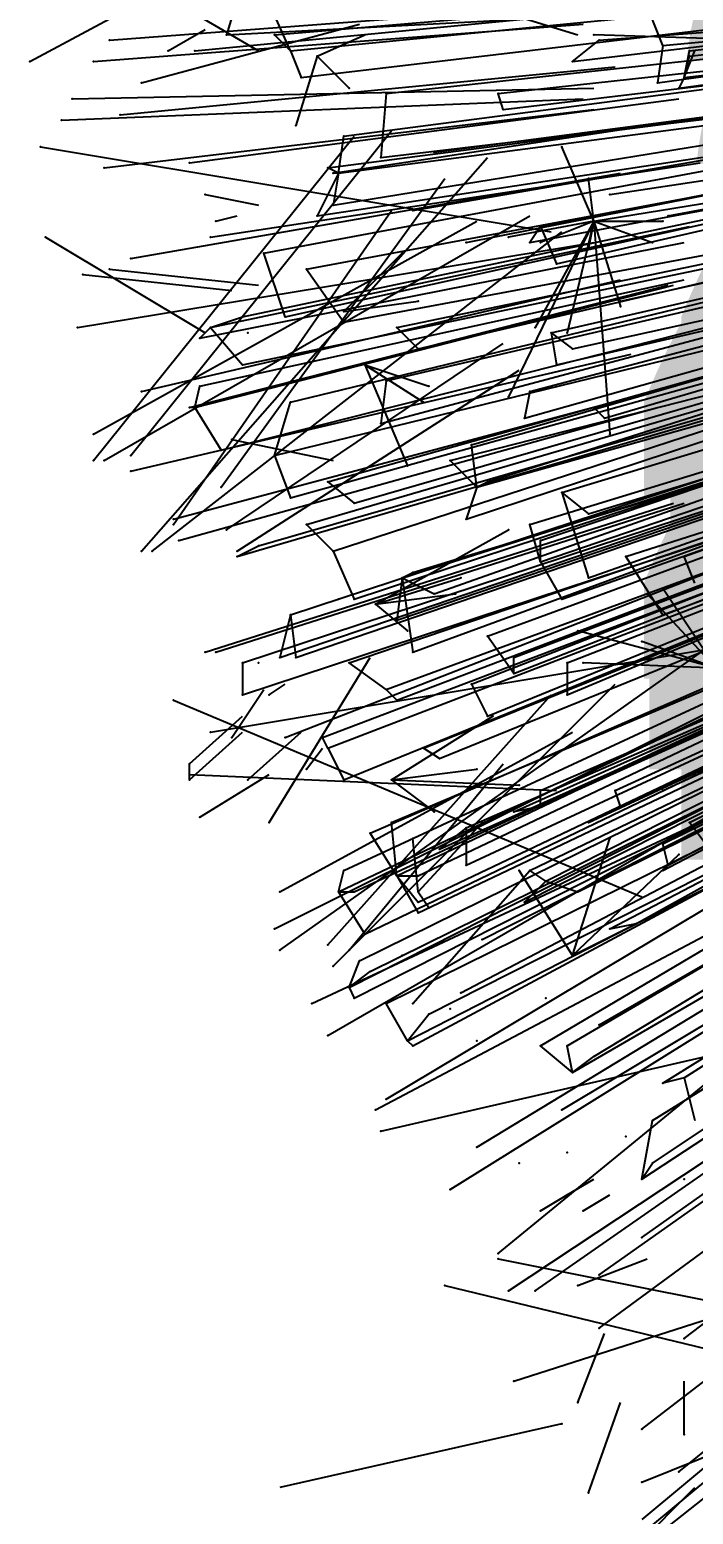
# Model space of a CAD drawing. Extents: x -0.53 to 0.68, y -0.6 to 0.11.
# Drawn here: x -0.496 to -0.3713, y -0.315 to -0.036 of the extents above; entities that cross this region are included whole.
import ezdxf

# ---------------------------------------------------------------- set-up
doc = ezdxf.new("R2010")
doc.units = 0
for name, color, linetype in [('Facilities', 3, 'CONTINUOUS'), ('Facilities_lines', 3, 'CONTINUOUS'), ('Normals', 1, 'CONTINUOUS'), ('Source_points', 5, 'CONTINUOUS'), ('Text', 3, 'CONTINUOUS')]:
    doc.layers.add(name, color=color, linetype=linetype)

msp = doc.modelspace()

# ---------------------------------------------------------------- linework, layer by layer
at = {"layer": 'Facilities', "color": 3}
for p in [(-0.481, -0.038, -1.207), (-0.377, -0.039, -0.947), (-0.47, -0.04, -1.25), (-0.465, -0.04, -1.166), (-0.447, -0.04, -1.123), (-0.442, -0.041, -1.25), (-0.496, -0.042, -1.245), (-0.484, -0.042, -1.216), (-0.394, -0.042, -0.99), (-0.475, -0.046, -1.25), (-0.373, -0.045, -0.94), (-0.488, -0.049, -1.227), (-0.429, -0.048, -1.08), (-0.49, -0.053, -1.232), (-0.479, -0.052, -1.204), (-0.407, -0.051, -1.025), (-0.494, -0.058, -1.243), (-0.466, -0.061, -1.174), (-0.42, -0.059, -1.061), (-0.482, -0.062, -1.214), (-0.438, -0.063, -1.107), (-0.463, -0.067, -1.25), (-0.387, -0.067, -0.982), (-0.461, -0.072, -1.25), (-0.424, -0.07, -1.074), (-0.39, -0.072, -0.991), (-0.39, -0.072, -1.25), (-0.376, -0.071, -0.958), (-0.493, -0.075, -1.246), (-0.462, -0.075, -1.171), (-0.4, -0.073, -1.016), (-0.414, -0.076, -1.052), (-0.477, -0.079, -1.208), (-0.486, -0.082, -1.25), (-0.481, -0.081, -1.25), (-0.444, -0.081, -1.129), (-0.437, -0.089, -1.25), (-0.385, -0.087, -0.986), (-0.487, -0.092, -1.239), (-0.462, -0.092, -1.178), (-0.448, -0.09, -1.143), (-0.427, -0.092, -1.091), (-0.455, -0.093, -1.25), (-0.398, -0.093, -1.021), (-0.433, -0.099, -1.25), (-0.429, -0.102, -1.103), (-0.475, -0.104, -1.216), (-0.402, -0.104, -1.037), (-0.465, -0.107, -1.193), (-0.388, -0.109, -1.006), (-0.484, -0.112, -1.242), (-0.458, -0.113, -1.25), (-0.484, -0.117, -1.25), (-0.482, -0.117, -1.241), (-0.477, -0.116, -1.25), (-0.45, -0.116, -1.162), (-0.477, -0.119, -1.229), (-0.46, -0.122, -1.25), (-0.44, -0.121, -1.14), (-0.412, -0.122, -1.074), (-0.396, -0.123, -1.037), (-0.469, -0.128, -1.214), (-0.469, -0.129, -1.25), (-0.459, -0.13, -1.25), (-0.468, -0.132, -1.215), (-0.475, -0.134, -1.233), (-0.473, -0.134, -1.229), (-0.457, -0.134, -1.25), (-0.457, -0.135, -1.191), (-0.439, -0.134, -1.146), (-0.4, -0.136, -1.057), (-0.426, -0.139, -1.122), (-0.438, -0.143, -1.25), (-0.431, -0.144, -1.25), (-0.447, -0.146, -1.175), (-0.377, -0.146, -1.01), (-0.463, -0.153, -1.219), (-0.461, -0.153, -1.214), (-0.456, -0.155, -1.205), (-0.453, -0.155, -1.25), (-0.395, -0.155, -1.06), (-0.413, -0.159, -1.105), (-0.405, -0.157, -1.086), (-0.451, -0.161, -1.25), (-0.429, -0.16, -1.145), (-0.469, -0.162, -1.25), (-0.462, -0.168, -1.229), (-0.458, -0.169, -1.25), (-0.448, -0.169, -1.197), (-0.44, -0.171, -1.18), (-0.444, -0.175, -1.25), (-0.419, -0.173, -1.133), (-0.466, -0.176, -1.245), (-0.466, -0.177, -1.25), (-0.455, -0.177, -1.25), (-0.428, -0.177, -1.25), (-0.377, -0.179, -1.043), (-0.464, -0.184, -1.246), (-0.4, -0.182, -1.099), (-0.385, -0.182, -1.064), (-0.451, -0.185, -1.25), (-0.414, -0.186, -1.135), (-0.427, -0.195, -1.173), (-0.376, -0.193, -1.055), (-0.449, -0.198, -1.25), (-0.438, -0.198, -1.202), (-0.423, -0.198, -1.25), (-0.399, -0.196, -1.11), (-0.45, -0.205, -1.236), (-0.387, -0.205, -1.095), (-0.449, -0.209, -1.237), (-0.44, -0.208, -1.25), (-0.436, -0.209, -1.25), (-0.411, -0.207, -1.15), (-0.439, -0.212, -1.25), (-0.426, -0.21, -1.25), (-0.394, -0.21, -1.25), (-0.436, -0.216, -1.217), (-0.415, -0.217, -1.17), (-0.443, -0.219, -1.236), (-0.424, -0.219, -1.25), (-0.417, -0.22, -1.25), (-0.399, -0.218, -1.25), (-0.389, -0.223, -1.121), (-0.44, -0.225, -1.236), (-0.425, -0.226, -1.204), (-0.412, -0.226, -1.25), (-0.394, -0.232, -1.143), (-0.373, -0.233, -1.1), (-0.429, -0.237, -1.224), (-0.431, -0.239, -1.233), (-0.396, -0.239, -1.156), (-0.43, -0.243, -1.25), (-0.384, -0.244, -1.25), (-0.412, -0.246, -1.199), (-0.395, -0.247, -1.25), (-0.404, -0.249, -1.25), (-0.381, -0.252, -1.142), (-0.373, -0.252, -1.25), (-0.417, -0.254, -1.22), (-0.395, -0.255, -1.25), (-0.4, -0.258, -1.25), (-0.392, -0.258, -1.25), (-0.381, -0.263, -1.159), (-0.408, -0.266, -1.218), (-0.408, -0.267, -1.25), (-0.389, -0.27, -1.185), (-0.418, -0.272, -1.246), (-0.406, -0.273, -1.222), (-0.401, -0.273, -1.213), (-0.393, -0.272, -1.25), (-0.389, -0.28, -1.199), (-0.373, -0.282, -1.168), (-0.405, -0.29, -1.245), (-0.393, -0.294, -1.25), (-0.396, -0.298, -1.25), (-0.381, -0.299, -1.211), (-0.373, -0.3, -1.25), (-0.381, -0.309, -1.227), (-0.374, -0.307, -1.21), (-0.391, -0.311, -1.249)]:
    msp.add_point(p, dxfattribs=at)
at = {"layer": 'Facilities_lines', "color": 3}
for p, q in [((-0.456, -0.027, -1.143), (-0.459, -0.037, -1.151)), ((-0.377, -0.039, -0.947), (-0.381, -0.029, -0.954)), ((-0.447, -0.04, -1.123), (-0.451, -0.031, -1.13)), ((-0.447, -0.04, -1.123), (-0.45, -0.037, -1.128)), ((-0.442, -0.041, -1.25), (-0.433, -0.037, -1.25)), ((-0.394, -0.042, -0.99), (-0.389, -0.038, -0.978)), ((-0.358, -0.038, -1.25), (-0.39, -0.037, -1.25)), ((-0.377, -0.039, -0.947), (-0.378, -0.046, -0.953)), ((-0.447, -0.04, -1.123), (-0.445, -0.045, -1.118)), ((-0.442, -0.041, -1.25), (-0.446, -0.054, -1.25)), ((-0.442, -0.041, -1.25), (-0.436, -0.047, -1.25)), ((-0.373, -0.045, -0.94), (-0.372, -0.04, -0.936)), ((-0.373, -0.045, -0.94), (-0.371, -0.04, -0.932)), ((-0.373, -0.045, -0.94), (-0.372, -0.041, -0.937)), ((-0.373, -0.045, -0.94), (-0.374, -0.047, -0.943)), ((-0.429, -0.048, -1.08), (-0.43, -0.06, -1.085)), ((-0.407, -0.051, -1.025), (-0.408, -0.048, -1.028)), ((-0.438, -0.063, -1.107), (-0.437, -0.056, -1.102)), ((-0.39, -0.072, -1.25), (-0.396, -0.058, -1.25)), ((-0.438, -0.063, -1.107), (-0.442, -0.071, -1.119)), ((-0.438, -0.063, -1.107), (-0.44, -0.062, -1.111)), ((-0.438, -0.063, -1.107), (-0.439, -0.063, -1.108)), ((-0.438, -0.063, -1.107), (-0.439, -0.069, -1.112)), ((-0.39, -0.072, -1.25), (-0.391, -0.064, -1.25)), ((-0.39, -0.072, -1.25), (-0.406, -0.075, -1.25)), ((-0.39, -0.072, -1.25), (-0.406, -0.105, -1.25)), ((-0.39, -0.072, -1.25), (-0.401, -0.092, -1.25)), ((-0.39, -0.072, -1.25), (-0.4, -0.076, -1.25)), ((-0.39, -0.072, -1.25), (-0.395, -0.093, -1.25)), ((-0.39, -0.072, -1.25), (-0.391, -0.077, -1.25)), ((-0.39, -0.072, -1.25), (-0.387, -0.112, -1.25)), ((-0.39, -0.072, -1.25), (-0.379, -0.076, -1.25)), ((-0.39, -0.072, -1.25), (-0.377, -0.072, -1.25)), ((-0.39, -0.072, -1.25), (-0.385, -0.088, -1.25)), ((-0.4, -0.073, -1.016), (-0.402, -0.076, -1.023)), ((-0.4, -0.073, -1.016), (-0.397, -0.08, -1.011)), ((-0.448, -0.09, -1.143), (-0.452, -0.078, -1.147)), ((-0.437, -0.089, -1.25), (-0.426, -0.078, -1.25)), ((-0.444, -0.081, -1.129), (-0.437, -0.091, -1.117)), ((-0.437, -0.089, -1.25), (-0.423, -0.087, -1.25)), ((-0.462, -0.092, -1.178), (-0.464, -0.094, -1.184)), ((-0.462, -0.092, -1.178), (-0.456, -0.09, -1.163)), ((-0.462, -0.092, -1.178), (-0.456, -0.099, -1.167)), ((-0.427, -0.092, -1.091), (-0.423, -0.096, -1.083)), ((-0.398, -0.093, -1.021), (-0.394, -0.096, -1.013)), ((-0.398, -0.093, -1.021), (-0.397, -0.099, -1.023)), ((-0.433, -0.099, -1.25), (-0.425, -0.118, -1.25)), ((-0.433, -0.099, -1.25), (-0.422, -0.106, -1.25)), ((-0.433, -0.099, -1.25), (-0.421, -0.103, -1.25)), ((-0.465, -0.107, -1.193), (-0.464, -0.103, -1.187)), ((-0.429, -0.102, -1.103), (-0.43, -0.11, -1.11)), ((-0.45, -0.116, -1.162), (-0.447, -0.106, -1.147)), ((-0.402, -0.104, -1.037), (-0.403, -0.109, -1.045)), ((-0.465, -0.107, -1.193), (-0.466, -0.107, -1.195)), ((-0.465, -0.107, -1.193), (-0.46, -0.115, -1.184)), ((-0.388, -0.109, -1.006), (-0.39, -0.107, -1.01)), ((-0.412, -0.122, -1.074), (-0.413, -0.114, -1.07)), ((-0.45, -0.116, -1.162), (-0.447, -0.124, -1.159)), ((-0.412, -0.122, -1.074), (-0.417, -0.117, -1.082)), ((-0.44, -0.121, -1.14), (-0.435, -0.125, -1.13)), ((-0.412, -0.122, -1.074), (-0.414, -0.128, -1.084)), ((-0.412, -0.122, -1.074), (-0.41, -0.121, -1.069)), ((-0.396, -0.123, -1.037), (-0.391, -0.127, -1.029)), ((-0.396, -0.123, -1.037), (-0.391, -0.139, -1.037)), ((-0.439, -0.134, -1.146), (-0.444, -0.129, -1.156)), ((-0.431, -0.144, -1.25), (-0.406, -0.13, -1.25)), ((-0.4, -0.136, -1.057), (-0.402, -0.129, -1.057)), ((-0.457, -0.135, -1.191), (-0.453, -0.133, -1.179)), ((-0.4, -0.136, -1.057), (-0.4, -0.132, -1.052)), ((-0.439, -0.134, -1.146), (-0.435, -0.143, -1.145)), ((-0.4, -0.136, -1.057), (-0.396, -0.143, -1.053)), ((-0.377, -0.146, -1.01), (-0.384, -0.135, -1.018)), ((-0.371, -0.14, -0.992), (-0.373, -0.135, -0.992)), ((-0.431, -0.144, -1.25), (-0.415, -0.139, -1.25)), ((-0.426, -0.139, -1.122), (-0.427, -0.147, -1.13)), ((-0.426, -0.139, -1.122), (-0.424, -0.138, -1.116)), ((-0.426, -0.139, -1.122), (-0.424, -0.153, -1.127)), ((-0.426, -0.139, -1.122), (-0.42, -0.142, -1.108)), ((-0.431, -0.144, -1.25), (-0.416, -0.142, -1.25)), ((-0.367, -0.156, -1.25), (-0.38, -0.142, -1.25)), ((-0.367, -0.156, -1.25), (-0.377, -0.141, -1.25)), ((-0.431, -0.144, -1.25), (-0.425, -0.149, -1.25)), ((-0.447, -0.146, -1.175), (-0.449, -0.154, -1.187)), ((-0.447, -0.146, -1.175), (-0.446, -0.154, -1.179)), ((-0.405, -0.157, -1.086), (-0.41, -0.15, -1.092)), ((-0.367, -0.156, -1.25), (-0.393, -0.149, -1.25)), ((-0.367, -0.156, -1.25), (-0.381, -0.151, -1.25)), ((-0.456, -0.155, -1.205), (-0.456, -0.161, -1.21)), ((-0.429, -0.16, -1.145), (-0.436, -0.155, -1.157)), ((-0.405, -0.157, -1.086), (-0.405, -0.154, -1.083)), ((-0.395, -0.155, -1.06), (-0.395, -0.161, -1.066)), ((-0.367, -0.156, -1.25), (-0.392, -0.155, -1.25)), ((-0.413, -0.159, -1.105), (-0.41, -0.165, -1.106)), ((-0.429, -0.16, -1.145), (-0.427, -0.162, -1.142)), ((-0.428, -0.177, -1.25), (-0.409, -0.165, -1.25)), ((-0.44, -0.171, -1.18), (-0.441, -0.169, -1.18)), ((-0.44, -0.171, -1.18), (-0.437, -0.177, -1.179)), ((-0.419, -0.173, -1.133), (-0.422, -0.171, -1.137)), ((-0.466, -0.177, -1.25), (-0.466, -0.174, -1.25)), ((-0.428, -0.177, -1.25), (-0.412, -0.175, -1.25)), ((-0.428, -0.177, -1.25), (-0.42, -0.183, -1.25)), ((-0.428, -0.177, -1.25), (-0.404, -0.178, -1.25)), ((-0.4, -0.182, -1.099), (-0.4, -0.179, -1.095)), ((-0.385, -0.182, -1.064), (-0.386, -0.179, -1.063)), ((-0.4, -0.182, -1.099), (-0.405, -0.183, -1.11)), ((-0.385, -0.182, -1.064), (-0.391, -0.185, -1.081)), ((-0.427, -0.195, -1.173), (-0.428, -0.185, -1.167)), ((-0.423, -0.198, -1.25), (-0.411, -0.185, -1.25)), ((-0.414, -0.186, -1.135), (-0.419, -0.19, -1.15)), ((-0.414, -0.186, -1.135), (-0.414, -0.193, -1.142)), ((-0.366, -0.193, -1.035), (-0.372, -0.185, -1.038)), ((-0.427, -0.195, -1.173), (-0.432, -0.187, -1.176)), ((-0.423, -0.198, -1.25), (-0.424, -0.188, -1.25)), ((-0.394, -0.21, -1.25), (-0.387, -0.188, -1.25)), ((-0.376, -0.193, -1.055), (-0.377, -0.189, -1.055)), ((-0.394, -0.21, -1.25), (-0.374, -0.191, -1.25)), ((-0.438, -0.198, -1.202), (-0.437, -0.194, -1.196)), ((-0.427, -0.195, -1.173), (-0.423, -0.195, -1.165)), ((-0.427, -0.195, -1.173), (-0.423, -0.2, -1.169)), ((-0.427, -0.195, -1.173), (-0.423, -0.202, -1.172)), ((-0.394, -0.21, -1.25), (-0.404, -0.194, -1.25)), ((-0.399, -0.196, -1.11), (-0.402, -0.194, -1.117)), ((-0.376, -0.193, -1.055), (-0.377, -0.194, -1.06)), ((-0.438, -0.198, -1.202), (-0.435, -0.198, -1.194)), ((-0.438, -0.198, -1.202), (-0.433, -0.206, -1.199)), ((-0.423, -0.198, -1.25), (-0.421, -0.201, -1.25)), ((-0.399, -0.196, -1.11), (-0.403, -0.2, -1.126)), ((-0.399, -0.196, -1.11), (-0.393, -0.198, -1.101)), ((-0.394, -0.21, -1.25), (-0.366, -0.196, -1.25)), ((-0.387, -0.205, -1.095), (-0.382, -0.204, -1.083)), ((-0.436, -0.216, -1.217), (-0.434, -0.211, -1.207)), ((-0.436, -0.216, -1.217), (-0.432, -0.213, -1.203)), ((-0.436, -0.216, -1.217), (-0.435, -0.218, -1.216)), ((-0.425, -0.226, -1.204), (-0.429, -0.219, -1.203)), ((-0.425, -0.226, -1.204), (-0.421, -0.221, -1.188)), ((-0.425, -0.226, -1.204), (-0.424, -0.227, -1.202)), ((-0.394, -0.232, -1.143), (-0.4, -0.227, -1.149)), ((-0.394, -0.232, -1.143), (-0.395, -0.227, -1.138)), ((-0.394, -0.232, -1.143), (-0.39, -0.229, -1.131)), ((-0.373, -0.233, -1.1), (-0.377, -0.234, -1.111)), ((-0.373, -0.233, -1.1), (-0.371, -0.241, -1.106)), ((-0.381, -0.252, -1.142), (-0.379, -0.241, -1.123)), ((-0.381, -0.252, -1.142), (-0.379, -0.249, -1.134))]:
    msp.add_line(p, q, dxfattribs=at)
at = {"layer": 'Normals', "color": 1}
for p, q in [((-0.487, -0.008, -1.218), (-0.393, -0.037, -1.235)), ((-0.496, -0.042, -1.245), (-0.455, -0.02, -1.157)), ((-0.47, -0.03, -1.25), (-0.453, -0.04, -1.152)), ((-0.45, -0.037, -1.128), (-0.357, -0.029, -1.165)), ((-0.377, -0.039, -0.947), (-0.284, -0.03, -0.984)), ((-0.372, -0.04, -0.936), (-0.28, -0.029, -0.973)), ((-0.372, -0.041, -0.937), (-0.28, -0.03, -0.974)), ((-0.481, -0.038, -1.207), (-0.389, -0.031, -1.244)), ((-0.465, -0.04, -1.166), (-0.372, -0.031, -1.202)), ((-0.459, -0.037, -1.151), (-0.366, -0.032, -1.188)), ((-0.447, -0.04, -1.123), (-0.355, -0.031, -1.16)), ((-0.394, -0.042, -0.99), (-0.301, -0.031, -1.026)), ((-0.389, -0.038, -0.978), (-0.297, -0.031, -1.015)), ((-0.378, -0.046, -0.953), (-0.286, -0.033, -0.988)), ((-0.484, -0.042, -1.216), (-0.392, -0.035, -1.253)), ((-0.475, -0.046, -1.25), (-0.434, -0.035, -1.16)), ((-0.47, -0.04, -1.25), (-0.463, -0.036, -1.15)), ((-0.445, -0.045, -1.118), (-0.352, -0.034, -1.154)), ((-0.374, -0.047, -0.943), (-0.282, -0.034, -0.978)), ((-0.373, -0.045, -0.94), (-0.281, -0.034, -0.978)), ((-0.433, -0.037, -1.25), (-0.433, -0.037, -1.15)), ((-0.429, -0.048, -1.08), (-0.337, -0.038, -1.118)), ((-0.408, -0.048, -1.028), (-0.317, -0.038, -1.067)), ((-0.39, -0.037, -1.25), (-0.39, -0.037, -1.15)), ((-0.442, -0.041, -1.25), (-0.442, -0.041, -1.15)), ((-0.407, -0.051, -1.025), (-0.315, -0.04, -1.063)), ((-0.479, -0.052, -1.204), (-0.386, -0.043, -1.241)), ((-0.437, -0.056, -1.102), (-0.345, -0.044, -1.139)), ((-0.488, -0.049, -1.227), (-0.39, -0.047, -1.246)), ((-0.436, -0.047, -1.25), (-0.436, -0.047, -1.15)), ((-0.42, -0.059, -1.061), (-0.328, -0.047, -1.098)), ((-0.49, -0.053, -1.232), (-0.392, -0.049, -1.25)), ((-0.466, -0.061, -1.174), (-0.374, -0.049, -1.211)), ((-0.44, -0.062, -1.111), (-0.348, -0.05, -1.147)), ((-0.439, -0.063, -1.108), (-0.347, -0.049, -1.144)), ((-0.43, -0.06, -1.085), (-0.337, -0.049, -1.122)), ((-0.482, -0.062, -1.214), (-0.39, -0.051, -1.252)), ((-0.438, -0.063, -1.107), (-0.346, -0.051, -1.144)), ((-0.387, -0.067, -0.982), (-0.295, -0.053, -1.019)), ((-0.477, -0.116, -1.25), (-0.428, -0.055, -1.187)), ((-0.446, -0.054, -1.25), (-0.446, -0.054, -1.15)), ((-0.439, -0.069, -1.112), (-0.347, -0.054, -1.149)), ((-0.424, -0.07, -1.074), (-0.332, -0.054, -1.111)), ((-0.4, -0.073, -1.016), (-0.308, -0.055, -1.052)), ((-0.376, -0.071, -0.958), (-0.285, -0.054, -0.995)), ((-0.494, -0.058, -1.243), (-0.398, -0.074, -1.218)), ((-0.484, -0.117, -1.25), (-0.435, -0.056, -1.187)), ((-0.442, -0.071, -1.119), (-0.35, -0.057, -1.157)), ((-0.414, -0.076, -1.052), (-0.323, -0.058, -1.09)), ((-0.396, -0.058, -1.25), (-0.396, -0.058, -1.15)), ((-0.39, -0.072, -0.991), (-0.298, -0.057, -1.029)), ((-0.475, -0.134, -1.233), (-0.41, -0.06, -1.217)), ((-0.462, -0.075, -1.171), (-0.37, -0.061, -1.207)), ((-0.452, -0.078, -1.147), (-0.361, -0.061, -1.184)), ((-0.402, -0.076, -1.023), (-0.311, -0.059, -1.06)), ((-0.397, -0.08, -1.011), (-0.306, -0.059, -1.048)), ((-0.477, -0.079, -1.208), (-0.385, -0.063, -1.246)), ((-0.46, -0.122, -1.25), (-0.418, -0.064, -1.18)), ((-0.444, -0.081, -1.129), (-0.353, -0.064, -1.167)), ((-0.391, -0.064, -1.25), (-0.391, -0.064, -1.15)), ((-0.463, -0.067, -1.25), (-0.453, -0.069, -1.151)), ((-0.385, -0.087, -0.986), (-0.294, -0.067, -1.023)), ((-0.484, -0.112, -1.242), (-0.412, -0.072, -1.186)), ((-0.482, -0.117, -1.241), (-0.402, -0.071, -1.203)), ((-0.469, -0.129, -1.25), (-0.428, -0.07, -1.18)), ((-0.461, -0.072, -1.25), (-0.457, -0.071, -1.15)), ((-0.456, -0.09, -1.163), (-0.366, -0.071, -1.2)), ((-0.448, -0.09, -1.143), (-0.358, -0.07, -1.181)), ((-0.398, -0.093, -1.021), (-0.307, -0.072, -1.058)), ((-0.39, -0.072, -1.25), (-0.39, -0.072, -1.15)), ((-0.377, -0.072, -1.25), (-0.377, -0.072, -1.15)), ((-0.493, -0.075, -1.246), (-0.463, -0.093, -1.152)), ((-0.473, -0.134, -1.229), (-0.396, -0.074, -1.207)), ((-0.462, -0.092, -1.178), (-0.372, -0.073, -1.216)), ((-0.437, -0.091, -1.117), (-0.346, -0.074, -1.155)), ((-0.427, -0.092, -1.091), (-0.336, -0.073, -1.129)), ((-0.423, -0.096, -1.083), (-0.333, -0.075, -1.122)), ((-0.406, -0.075, -1.25), (-0.406, -0.075, -1.15)), ((-0.487, -0.092, -1.239), (-0.39, -0.076, -1.257)), ((-0.464, -0.094, -1.184), (-0.373, -0.076, -1.221)), ((-0.426, -0.078, -1.25), (-0.426, -0.078, -1.15)), ((-0.4, -0.076, -1.25), (-0.4, -0.076, -1.15)), ((-0.397, -0.099, -1.023), (-0.307, -0.078, -1.06)), ((-0.394, -0.096, -1.013), (-0.303, -0.076, -1.05)), ((-0.391, -0.077, -1.25), (-0.391, -0.077, -1.15)), ((-0.379, -0.076, -1.25), (-0.379, -0.076, -1.15)), ((-0.456, -0.099, -1.167), (-0.365, -0.08, -1.204)), ((-0.402, -0.104, -1.037), (-0.311, -0.08, -1.073)), ((-0.486, -0.082, -1.25), (-0.458, -0.085, -1.154)), ((-0.481, -0.081, -1.25), (-0.453, -0.084, -1.154)), ((-0.475, -0.104, -1.216), (-0.385, -0.083, -1.253)), ((-0.464, -0.103, -1.187), (-0.373, -0.083, -1.225)), ((-0.429, -0.102, -1.103), (-0.339, -0.081, -1.14)), ((-0.39, -0.107, -1.01), (-0.3, -0.082, -1.048)), ((-0.388, -0.109, -1.006), (-0.299, -0.083, -1.044)), ((-0.466, -0.107, -1.195), (-0.376, -0.084, -1.233)), ((-0.465, -0.107, -1.193), (-0.375, -0.084, -1.231)), ((-0.447, -0.106, -1.147), (-0.356, -0.084, -1.185)), ((-0.43, -0.11, -1.11), (-0.34, -0.086, -1.147)), ((-0.403, -0.109, -1.045), (-0.314, -0.084, -1.082)), ((-0.437, -0.089, -1.25), (-0.437, -0.089, -1.15)), ((-0.423, -0.087, -1.25), (-0.423, -0.087, -1.15)), ((-0.413, -0.114, -1.07), (-0.323, -0.088, -1.108)), ((-0.385, -0.088, -1.25), (-0.385, -0.088, -1.15)), ((-0.46, -0.115, -1.184), (-0.369, -0.092, -1.221)), ((-0.401, -0.092, -1.25), (-0.401, -0.092, -1.15)), ((-0.455, -0.093, -1.25), (-0.455, -0.093, -1.15)), ((-0.45, -0.116, -1.162), (-0.36, -0.094, -1.2)), ((-0.417, -0.117, -1.082), (-0.327, -0.094, -1.12)), ((-0.41, -0.121, -1.069), (-0.322, -0.093, -1.106)), ((-0.395, -0.093, -1.25), (-0.395, -0.093, -1.15)), ((-0.477, -0.119, -1.229), (-0.383, -0.097, -1.257)), ((-0.459, -0.13, -1.25), (-0.407, -0.095, -1.172)), ((-0.44, -0.121, -1.14), (-0.351, -0.096, -1.178)), ((-0.412, -0.122, -1.074), (-0.323, -0.097, -1.111)), ((-0.396, -0.123, -1.037), (-0.307, -0.096, -1.074)), ((-0.457, -0.134, -1.25), (-0.404, -0.1, -1.172)), ((-0.447, -0.124, -1.159), (-0.357, -0.099, -1.196)), ((-0.435, -0.125, -1.13), (-0.345, -0.099, -1.167)), ((-0.433, -0.099, -1.25), (-0.433, -0.099, -1.15)), ((-0.414, -0.128, -1.084), (-0.326, -0.099, -1.121)), ((-0.391, -0.127, -1.029), (-0.303, -0.1, -1.066)), ((-0.444, -0.129, -1.156), (-0.355, -0.103, -1.194)), ((-0.421, -0.103, -1.25), (-0.421, -0.103, -1.15)), ((-0.402, -0.129, -1.057), (-0.314, -0.102, -1.094)), ((-0.4, -0.132, -1.052), (-0.311, -0.102, -1.089)), ((-0.469, -0.128, -1.214), (-0.379, -0.104, -1.252)), ((-0.439, -0.134, -1.146), (-0.35, -0.105, -1.182)), ((-0.422, -0.106, -1.25), (-0.422, -0.106, -1.15)), ((-0.406, -0.105, -1.25), (-0.406, -0.105, -1.15)), ((-0.4, -0.136, -1.057), (-0.312, -0.106, -1.093)), ((-0.373, -0.135, -0.992), (-0.286, -0.104, -1.03)), ((-0.468, -0.132, -1.215), (-0.378, -0.107, -1.252)), ((-0.453, -0.133, -1.179), (-0.363, -0.107, -1.216)), ((-0.391, -0.139, -1.037), (-0.303, -0.108, -1.074)), ((-0.384, -0.135, -1.018), (-0.296, -0.107, -1.056)), ((-0.457, -0.135, -1.191), (-0.368, -0.109, -1.229)), ((-0.426, -0.139, -1.122), (-0.338, -0.111, -1.159)), ((-0.424, -0.138, -1.116), (-0.336, -0.111, -1.154)), ((-0.42, -0.142, -1.108), (-0.332, -0.111, -1.145)), ((-0.458, -0.113, -1.25), (-0.439, -0.117, -1.152)), ((-0.435, -0.143, -1.145), (-0.347, -0.114, -1.182)), ((-0.396, -0.143, -1.053), (-0.308, -0.112, -1.089)), ((-0.387, -0.112, -1.25), (-0.387, -0.112, -1.15)), ((-0.377, -0.146, -1.01), (-0.29, -0.113, -1.048)), ((-0.447, -0.146, -1.175), (-0.359, -0.117, -1.213)), ((-0.427, -0.147, -1.13), (-0.339, -0.117, -1.166)), ((-0.425, -0.118, -1.25), (-0.425, -0.118, -1.15)), ((-0.41, -0.15, -1.092), (-0.323, -0.118, -1.129)), ((-0.424, -0.153, -1.127), (-0.337, -0.121, -1.164)), ((-0.405, -0.154, -1.083), (-0.318, -0.121, -1.12)), ((-0.395, -0.155, -1.06), (-0.308, -0.121, -1.097)), ((-0.463, -0.153, -1.219), (-0.375, -0.125, -1.257)), ((-0.461, -0.153, -1.214), (-0.373, -0.125, -1.251)), ((-0.449, -0.154, -1.187), (-0.361, -0.124, -1.225)), ((-0.446, -0.154, -1.179), (-0.358, -0.124, -1.216)), ((-0.436, -0.155, -1.157), (-0.348, -0.125, -1.194)), ((-0.413, -0.159, -1.105), (-0.326, -0.125, -1.142)), ((-0.405, -0.157, -1.086), (-0.318, -0.123, -1.123)), ((-0.395, -0.161, -1.066), (-0.309, -0.125, -1.103)), ((-0.456, -0.155, -1.205), (-0.368, -0.126, -1.242)), ((-0.429, -0.16, -1.145), (-0.342, -0.128, -1.182)), ((-0.427, -0.162, -1.142), (-0.34, -0.129, -1.179)), ((-0.41, -0.165, -1.106), (-0.324, -0.13, -1.143)), ((-0.406, -0.13, -1.25), (-0.406, -0.13, -1.15)), ((-0.456, -0.161, -1.21), (-0.368, -0.132, -1.247)), ((-0.448, -0.169, -1.197), (-0.361, -0.135, -1.234)), ((-0.441, -0.169, -1.18), (-0.354, -0.136, -1.217)), ((-0.422, -0.171, -1.137), (-0.335, -0.136, -1.174)), ((-0.44, -0.171, -1.18), (-0.354, -0.138, -1.219)), ((-0.419, -0.173, -1.133), (-0.333, -0.138, -1.17)), ((-0.415, -0.139, -1.25), (-0.415, -0.139, -1.15)), ((-0.437, -0.177, -1.179), (-0.351, -0.142, -1.216)), ((-0.416, -0.142, -1.25), (-0.416, -0.142, -1.15)), ((-0.4, -0.179, -1.095), (-0.315, -0.142, -1.132)), ((-0.386, -0.179, -1.063), (-0.301, -0.14, -1.101)), ((-0.38, -0.142, -1.25), (-0.38, -0.142, -1.15)), ((-0.377, -0.179, -1.043), (-0.293, -0.14, -1.081)), ((-0.377, -0.141, -1.25), (-0.377, -0.141, -1.15)), ((-0.438, -0.143, -1.25), (-0.438, -0.143, -1.15)), ((-0.431, -0.144, -1.25), (-0.431, -0.144, -1.15)), ((-0.405, -0.183, -1.11), (-0.32, -0.145, -1.148)), ((-0.4, -0.182, -1.099), (-0.316, -0.144, -1.136)), ((-0.385, -0.182, -1.064), (-0.3, -0.143, -1.101)), ((-0.372, -0.185, -1.038), (-0.289, -0.143, -1.076)), ((-0.391, -0.185, -1.081), (-0.307, -0.146, -1.119)), ((-0.432, -0.187, -1.176), (-0.347, -0.15, -1.213)), ((-0.428, -0.185, -1.167), (-0.343, -0.149, -1.204)), ((-0.425, -0.149, -1.25), (-0.425, -0.149, -1.15)), ((-0.414, -0.186, -1.135), (-0.329, -0.149, -1.172)), ((-0.393, -0.149, -1.25), (-0.393, -0.149, -1.15)), ((-0.377, -0.189, -1.055), (-0.294, -0.148, -1.092)), ((-0.376, -0.193, -1.055), (-0.293, -0.149, -1.091)), ((-0.462, -0.168, -1.229), (-0.366, -0.152, -1.251)), ((-0.449, -0.209, -1.237), (-0.367, -0.151, -1.228)), ((-0.419, -0.19, -1.15), (-0.334, -0.152, -1.187)), ((-0.381, -0.151, -1.25), (-0.381, -0.151, -1.15)), ((-0.377, -0.194, -1.06), (-0.295, -0.151, -1.097)), ((-0.453, -0.155, -1.25), (-0.453, -0.155, -1.15)), ((-0.451, -0.185, -1.25), (-0.432, -0.154, -1.157)), ((-0.437, -0.194, -1.196), (-0.353, -0.155, -1.234)), ((-0.427, -0.195, -1.173), (-0.343, -0.155, -1.21)), ((-0.423, -0.195, -1.165), (-0.339, -0.155, -1.202)), ((-0.414, -0.193, -1.142), (-0.33, -0.154, -1.179)), ((-0.402, -0.194, -1.117), (-0.319, -0.154, -1.154)), ((-0.399, -0.196, -1.11), (-0.316, -0.154, -1.147)), ((-0.392, -0.155, -1.25), (-0.392, -0.155, -1.15)), ((-0.451, -0.161, -1.25), (-0.448, -0.159, -1.15)), ((-0.439, -0.212, -1.25), (-0.386, -0.159, -1.184)), ((-0.438, -0.198, -1.202), (-0.354, -0.158, -1.24)), ((-0.435, -0.198, -1.194), (-0.351, -0.159, -1.232)), ((-0.403, -0.2, -1.126), (-0.32, -0.158, -1.163)), ((-0.393, -0.198, -1.101), (-0.31, -0.157, -1.138)), ((-0.382, -0.204, -1.083), (-0.301, -0.159, -1.12)), ((-0.458, -0.169, -1.25), (-0.452, -0.16, -1.151)), ((-0.45, -0.205, -1.236), (-0.362, -0.161, -1.22)), ((-0.44, -0.208, -1.25), (-0.398, -0.161, -1.172)), ((-0.423, -0.2, -1.169), (-0.339, -0.16, -1.207)), ((-0.469, -0.162, -1.25), (-0.381, -0.199, -1.222)), ((-0.423, -0.202, -1.172), (-0.339, -0.162, -1.209)), ((-0.387, -0.205, -1.095), (-0.305, -0.162, -1.133)), ((-0.466, -0.174, -1.25), (-0.456, -0.165, -1.151)), ((-0.433, -0.206, -1.199), (-0.35, -0.166, -1.236)), ((-0.411, -0.207, -1.15), (-0.328, -0.165, -1.188)), ((-0.409, -0.165, -1.25), (-0.409, -0.165, -1.15)), ((-0.466, -0.177, -1.25), (-0.456, -0.168, -1.151)), ((-0.455, -0.177, -1.25), (-0.445, -0.168, -1.151)), ((-0.449, -0.198, -1.25), (-0.394, -0.168, -1.172)), ((-0.434, -0.211, -1.207), (-0.351, -0.17, -1.245)), ((-0.444, -0.175, -1.25), (-0.441, -0.171, -1.15)), ((-0.432, -0.213, -1.203), (-0.349, -0.172, -1.241)), ((-0.436, -0.209, -1.25), (-0.407, -0.174, -1.161)), ((-0.436, -0.216, -1.217), (-0.353, -0.174, -1.254)), ((-0.415, -0.217, -1.17), (-0.333, -0.174, -1.208)), ((-0.412, -0.175, -1.25), (-0.412, -0.175, -1.15)), ((-0.466, -0.176, -1.245), (-0.397, -0.179, -1.172)), ((-0.464, -0.184, -1.246), (-0.451, -0.176, -1.147)), ((-0.443, -0.219, -1.236), (-0.353, -0.177, -1.231)), ((-0.44, -0.225, -1.236), (-0.355, -0.176, -1.219)), ((-0.435, -0.218, -1.216), (-0.352, -0.176, -1.254)), ((-0.429, -0.219, -1.203), (-0.346, -0.178, -1.241)), ((-0.428, -0.177, -1.25), (-0.428, -0.177, -1.15)), ((-0.404, -0.178, -1.25), (-0.404, -0.178, -1.15)), ((-0.389, -0.223, -1.121), (-0.309, -0.177, -1.159)), ((-0.421, -0.221, -1.188), (-0.338, -0.179, -1.225)), ((-0.4, -0.227, -1.149), (-0.319, -0.179, -1.185)), ((-0.395, -0.227, -1.138), (-0.315, -0.18, -1.175)), ((-0.39, -0.229, -1.131), (-0.311, -0.181, -1.168)), ((-0.425, -0.226, -1.204), (-0.343, -0.184, -1.241)), ((-0.424, -0.227, -1.202), (-0.342, -0.183, -1.239)), ((-0.42, -0.183, -1.25), (-0.42, -0.183, -1.15)), ((-0.373, -0.233, -1.1), (-0.295, -0.183, -1.137)), ((-0.411, -0.185, -1.25), (-0.411, -0.185, -1.15)), ((-0.394, -0.232, -1.143), (-0.313, -0.185, -1.18)), ((-0.377, -0.234, -1.111), (-0.299, -0.185, -1.148)), ((-0.429, -0.237, -1.224), (-0.347, -0.188, -1.255)), ((-0.424, -0.188, -1.25), (-0.424, -0.188, -1.15)), ((-0.387, -0.188, -1.25), (-0.387, -0.188, -1.15)), ((-0.396, -0.239, -1.156), (-0.316, -0.191, -1.192)), ((-0.379, -0.241, -1.123), (-0.3, -0.192, -1.16)), ((-0.374, -0.191, -1.25), (-0.374, -0.191, -1.15)), ((-0.431, -0.239, -1.233), (-0.346, -0.194, -1.207)), ((-0.424, -0.219, -1.25), (-0.402, -0.194, -1.156)), ((-0.404, -0.194, -1.25), (-0.404, -0.194, -1.15)), ((-0.423, -0.198, -1.25), (-0.423, -0.198, -1.15)), ((-0.412, -0.246, -1.199), (-0.333, -0.198, -1.237)), ((-0.379, -0.249, -1.134), (-0.302, -0.198, -1.172)), ((-0.421, -0.201, -1.25), (-0.421, -0.201, -1.15)), ((-0.417, -0.254, -1.22), (-0.332, -0.201, -1.229)), ((-0.408, -0.266, -1.218), (-0.331, -0.203, -1.224)), ((-0.381, -0.252, -1.142), (-0.303, -0.201, -1.18)), ((-0.426, -0.21, -1.25), (-0.426, -0.21, -1.15)), ((-0.394, -0.21, -1.25), (-0.394, -0.21, -1.15)), ((-0.381, -0.263, -1.159), (-0.306, -0.21, -1.197)), ((-0.389, -0.27, -1.185), (-0.314, -0.217, -1.222)), ((-0.417, -0.22, -1.25), (-0.417, -0.22, -1.15)), ((-0.406, -0.273, -1.222), (-0.323, -0.218, -1.23)), ((-0.401, -0.273, -1.213), (-0.325, -0.22, -1.25)), ((-0.399, -0.218, -1.25), (-0.399, -0.218, -1.15)), ((-0.389, -0.28, -1.199), (-0.314, -0.225, -1.235)), ((-0.373, -0.282, -1.168), (-0.299, -0.225, -1.206)), ((-0.412, -0.226, -1.25), (-0.412, -0.226, -1.15)), ((-0.43, -0.243, -1.25), (-0.369, -0.229, -1.172)), ((-0.381, -0.299, -1.211), (-0.307, -0.242, -1.248)), ((-0.384, -0.244, -1.25), (-0.384, -0.244, -1.15)), ((-0.395, -0.247, -1.25), (-0.395, -0.247, -1.15)), ((-0.404, -0.249, -1.25), (-0.404, -0.249, -1.15)), ((-0.374, -0.307, -1.21), (-0.302, -0.249, -1.247)), ((-0.395, -0.255, -1.25), (-0.39, -0.252, -1.15)), ((-0.373, -0.252, -1.25), (-0.373, -0.252, -1.15)), ((-0.4, -0.258, -1.25), (-0.395, -0.255, -1.15)), ((-0.392, -0.258, -1.25), (-0.387, -0.255, -1.15)), ((-0.309, -0.256, -1.004), (-0.381, -0.316, -0.967)), ((-0.308, -0.258, -1.004), (-0.379, -0.317, -0.966)), ((-0.408, -0.267, -1.25), (-0.318, -0.285, -1.21)), ((-0.393, -0.272, -1.25), (-0.38, -0.267, -1.151)), ((-0.418, -0.272, -1.246), (-0.323, -0.295, -1.223)), ((-0.405, -0.29, -1.245), (-0.349, -0.272, -1.165)), ((-0.381, -0.309, -1.227), (-0.292, -0.273, -1.254)), ((-0.393, -0.294, -1.25), (-0.388, -0.281, -1.151)), ((-0.373, -0.3, -1.25), (-0.373, -0.29, -1.151)), ((-0.391, -0.311, -1.249), (-0.385, -0.294, -1.151)), ((-0.396, -0.298, -1.25), (-0.449, -0.31, -1.166)), ((-0.382, -0.321, -1.248), (-0.371, -0.31, -1.149)), ((-0.382, -0.322, -1.25), (-0.368, -0.311, -1.152))]:
    msp.add_line(p, q, dxfattribs=at)
at = {"layer": 'Source_points', "color": 5}
for p in [(-0.459, -0.037, -1.151), (-0.45, -0.037, -1.128), (-0.433, -0.037, -1.25), (-0.39, -0.037, -1.25), (-0.389, -0.038, -0.978), (-0.372, -0.04, -0.936), (-0.372, -0.041, -0.937), (-0.445, -0.045, -1.118), (-0.436, -0.047, -1.25), (-0.378, -0.046, -0.953), (-0.374, -0.047, -0.943), (-0.408, -0.048, -1.028), (-0.446, -0.054, -1.25), (-0.437, -0.056, -1.102), (-0.396, -0.058, -1.25), (-0.43, -0.06, -1.085), (-0.44, -0.062, -1.111), (-0.439, -0.063, -1.108), (-0.391, -0.064, -1.25), (-0.439, -0.069, -1.112), (-0.442, -0.071, -1.119), (-0.377, -0.072, -1.25), (-0.406, -0.075, -1.25), (-0.452, -0.078, -1.147), (-0.426, -0.078, -1.25), (-0.402, -0.076, -1.023), (-0.4, -0.076, -1.25), (-0.391, -0.077, -1.25), (-0.379, -0.076, -1.25), (-0.397, -0.08, -1.011), (-0.423, -0.087, -1.25), (-0.385, -0.088, -1.25), (-0.456, -0.09, -1.163), (-0.437, -0.091, -1.117), (-0.401, -0.092, -1.25), (-0.464, -0.094, -1.184), (-0.395, -0.093, -1.25), (-0.423, -0.096, -1.083), (-0.394, -0.096, -1.013), (-0.456, -0.099, -1.167), (-0.397, -0.099, -1.023), (-0.464, -0.103, -1.187), (-0.421, -0.103, -1.25), (-0.447, -0.106, -1.147), (-0.422, -0.106, -1.25), (-0.406, -0.105, -1.25), (-0.466, -0.107, -1.195), (-0.39, -0.107, -1.01), (-0.43, -0.11, -1.11), (-0.403, -0.109, -1.045), (-0.413, -0.114, -1.07), (-0.387, -0.112, -1.25), (-0.46, -0.115, -1.184), (-0.417, -0.117, -1.082), (-0.425, -0.118, -1.25), (-0.41, -0.121, -1.069), (-0.447, -0.124, -1.159), (-0.435, -0.125, -1.13), (-0.414, -0.128, -1.084), (-0.391, -0.127, -1.029), (-0.444, -0.129, -1.156), (-0.406, -0.13, -1.25), (-0.402, -0.129, -1.057), (-0.453, -0.133, -1.179), (-0.4, -0.132, -1.052), (-0.384, -0.135, -1.018), (-0.373, -0.135, -0.992), (-0.424, -0.138, -1.116), (-0.415, -0.139, -1.25), (-0.391, -0.139, -1.037), (-0.42, -0.142, -1.108), (-0.416, -0.142, -1.25), (-0.38, -0.142, -1.25), (-0.377, -0.141, -1.25), (-0.435, -0.143, -1.145), (-0.396, -0.143, -1.053), (-0.427, -0.147, -1.13), (-0.425, -0.149, -1.25), (-0.41, -0.15, -1.092), (-0.393, -0.149, -1.25), (-0.424, -0.153, -1.127), (-0.381, -0.151, -1.25), (-0.449, -0.154, -1.187), (-0.446, -0.154, -1.179), (-0.436, -0.155, -1.157), (-0.405, -0.154, -1.083), (-0.392, -0.155, -1.25), (-0.456, -0.161, -1.21), (-0.395, -0.161, -1.066), (-0.427, -0.162, -1.142), (-0.41, -0.165, -1.106), (-0.409, -0.165, -1.25), (-0.441, -0.169, -1.18), (-0.422, -0.171, -1.137), (-0.466, -0.174, -1.25), (-0.412, -0.175, -1.25), (-0.437, -0.177, -1.179), (-0.404, -0.178, -1.25), (-0.4, -0.179, -1.095), (-0.386, -0.179, -1.063), (-0.42, -0.183, -1.25), (-0.405, -0.183, -1.11), (-0.428, -0.185, -1.167), (-0.411, -0.185, -1.25), (-0.391, -0.185, -1.081), (-0.372, -0.185, -1.038), (-0.432, -0.187, -1.176), (-0.424, -0.188, -1.25), (-0.387, -0.188, -1.25), (-0.377, -0.189, -1.055), (-0.419, -0.19, -1.15), (-0.374, -0.191, -1.25), (-0.437, -0.194, -1.196), (-0.423, -0.195, -1.165), (-0.414, -0.193, -1.142), (-0.404, -0.194, -1.25), (-0.402, -0.194, -1.117), (-0.377, -0.194, -1.06), (-0.435, -0.198, -1.194), (-0.393, -0.198, -1.101), (-0.423, -0.2, -1.169), (-0.403, -0.2, -1.126), (-0.423, -0.202, -1.172), (-0.421, -0.201, -1.25), (-0.433, -0.206, -1.199), (-0.382, -0.204, -1.083), (-0.434, -0.211, -1.207), (-0.432, -0.213, -1.203), (-0.435, -0.218, -1.216), (-0.429, -0.219, -1.203), (-0.421, -0.221, -1.188), (-0.424, -0.227, -1.202), (-0.4, -0.227, -1.149), (-0.395, -0.227, -1.138), (-0.39, -0.229, -1.131), (-0.377, -0.234, -1.111), (-0.379, -0.241, -1.123), (-0.379, -0.249, -1.134)]:
    msp.add_point(p, dxfattribs=at)

# ---------------------------------------------------------------- texts
at = {"layer": 'Text', "color": 3}
for s, p in [('2359', (-0.387, -0.108, -1.218)), ('2391', (-0.386, -0.112, -1.216)), ('2112', (-0.394, -0.124, -1.236)), ('1930', (-0.399, -0.123, -1.248)), ('2044', (-0.386, -0.132, -1.218)), ('1825', (-0.396, -0.142, -1.245)), ('2114', (-0.388, -0.149, -1.227)), ('2119', (-0.39, -0.153, -1.232)), ('2389', (-0.394, -0.158, -1.243)), ('2243', (-0.393, -0.175, -1.246)), ('2414', (-0.386, -0.181, -1.25)), ('2282', (-0.387, -0.192, -1.239)), ('311', (-0.384, -0.212, -1.242)), ('415', (-0.382, -0.217, -1.241))]:
    msp.add_text(s, height=0.2, dxfattribs=at).set_placement(p)

doc.saveas('drawing.dxf')
